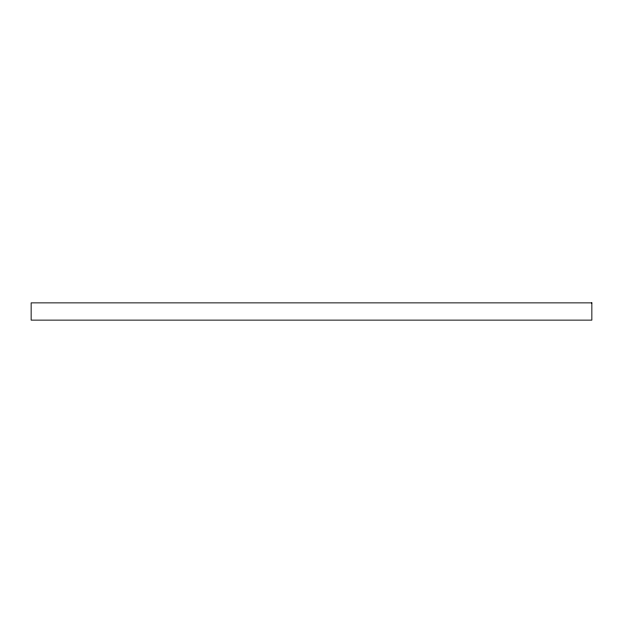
<?xml version="1.0" encoding="UTF-8"?>
<svg xmlns="http://www.w3.org/2000/svg" width="623" height="623" viewBox="0 0 623 623"><rect width="100%" height="100%" fill="white"/><g stroke="black" fill="none" stroke-linecap="round" stroke-linejoin="round"><path stroke-width="0.93" d="M591.85 302.871L31.15 302.871L31.15 320.129L591.85 320.129L591.85 302.871"/></g></svg>
